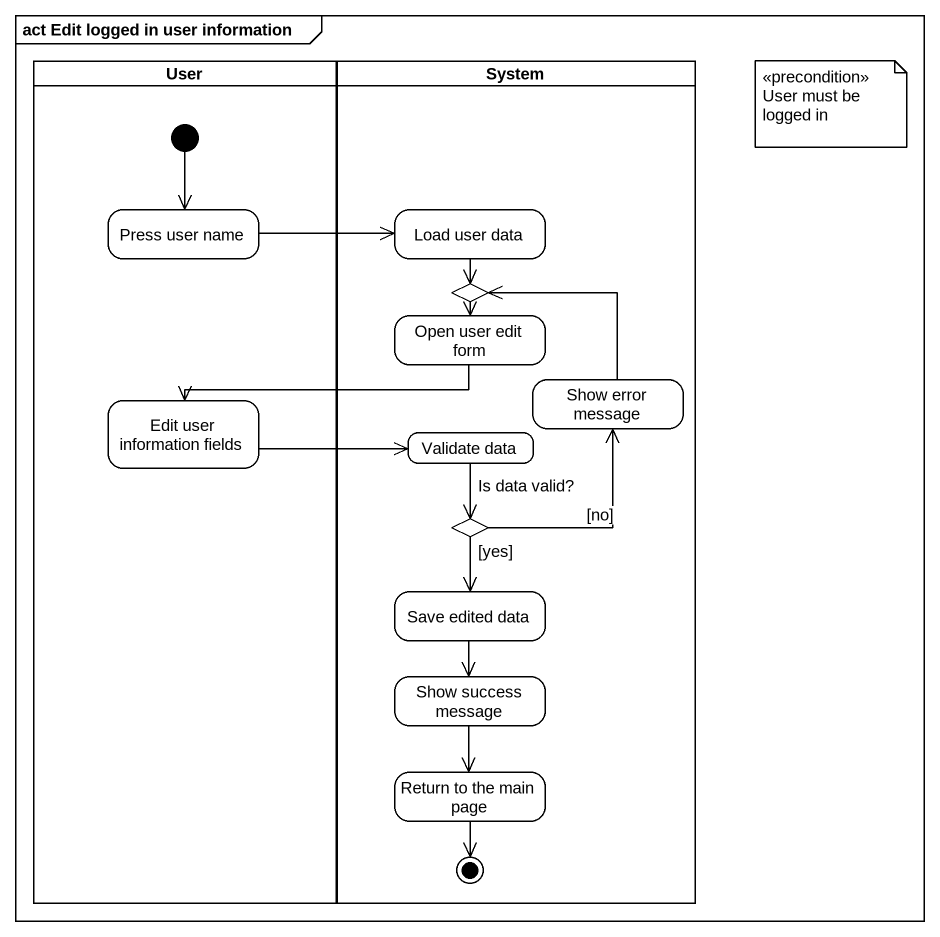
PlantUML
@startuml
mainframe act Edit logged in user information
hide empty description
state User <<partition>> {
  state "Press user name" as Press_user_name
  state "Edit user information fields" as Edit_user_information_fields
  [*] --> Press_user_name
}
state System <<partition>> {
  state "Load user data" as Load_user_data
  state "Open user edit form" as Open_user_edit_form
  state choice1 <<choice>>
  state "Show error message" as Show_error_message
  state "Validate data" as Validate_data
  state choice2 <<choice>>
  state "Save edited data" as Save_edited_data
  state "Show success message" as Show_success_message
  state "Return to the main page" as Return_to_the_main_page
  Return_to_the_main_page --> [*]
}
Press_user_name -right-> Load_user_data
Load_user_data --> choice1
Open_user_edit_form -left-> Edit_user_information_fields
choice1 --> Open_user_edit_form
Show_error_message -up-> choice1
Edit_user_information_fields -right-> Validate_data
Validate_data --> choice2 : Is data valid?
choice2 -up-> Show_error_message : [no]
choice2 --> Save_edited_data : [yes]
Save_edited_data --> Show_success_message
Show_success_message --> Return_to_the_main_page
note as N1
  <<precondition>> User must be logged in
end note
@enduml
